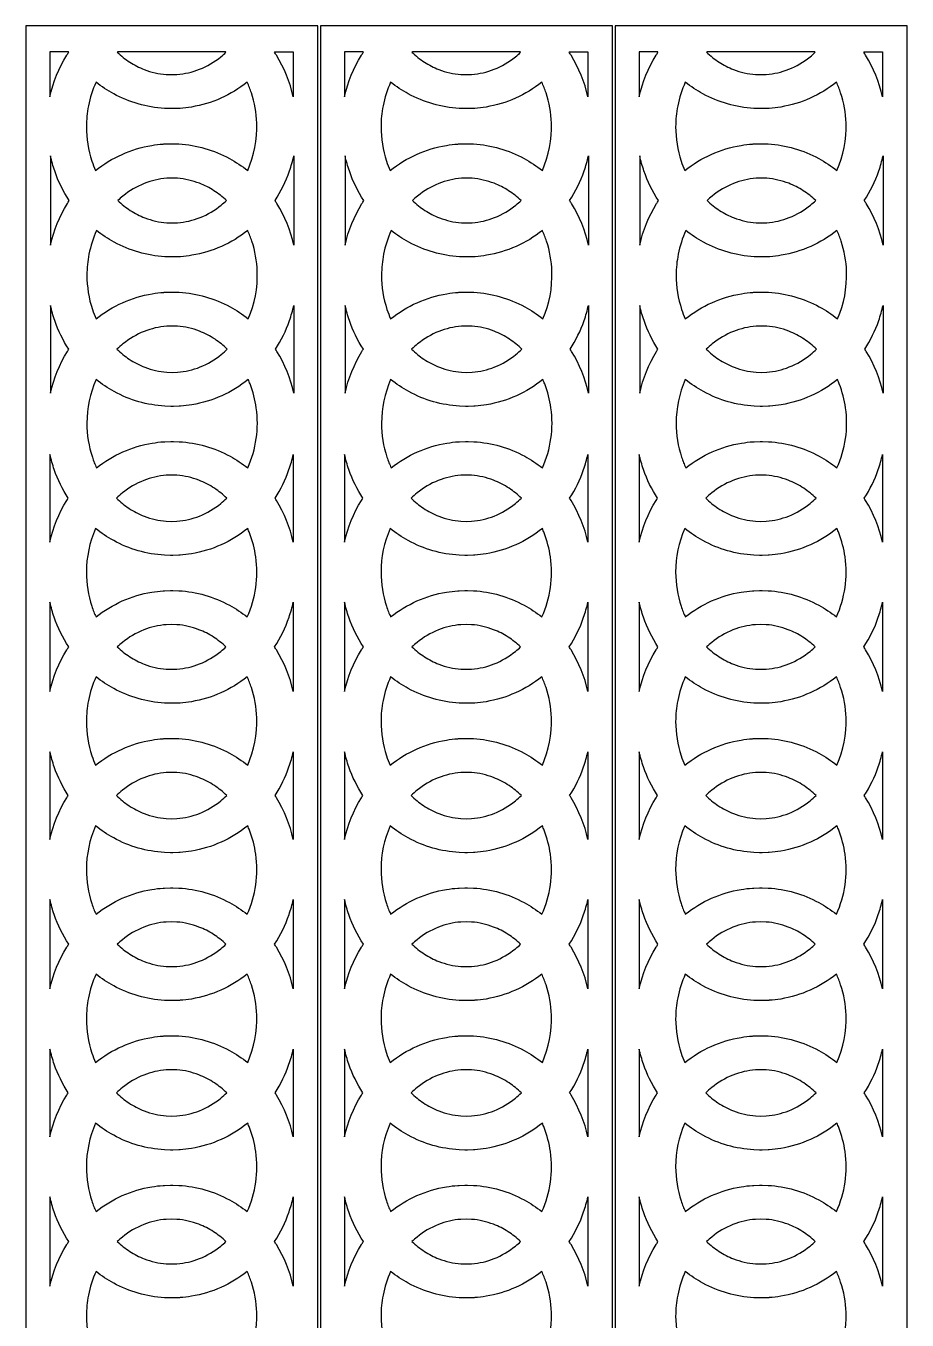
# Model space of a CAD drawing. Header units: millimetres. Extents: x -55 to 943, y -998 to 998.
# Drawn here: x 611 to 943, y 510.5 to 998 of the extents above; entities that cross this region are included whole.
import ezdxf

# ---------------------------------------------------------------- set-up
doc = ezdxf.new("R2010")
doc.units = ezdxf.units.MM
doc.layers.add('Default', color=70, linetype='Continuous')

msp = doc.modelspace()

# ---------------------------------------------------------------- linework, layer by layer
at = {"layer": 'Default'}
for points in [[(611, -998), (721, -998), (721, 998), (611, 998)], [(722, -998), (832, -998), (832, 998), (722, 998)], [(833, -998), (943, -998), (943, 998), (833, 998)]]:
    msp.add_lwpolyline(points, close=True, dxfattribs=at)
for points in [[(627.03, 988.24), (620.07, 988.24), (620.07, 971.27, -0.084392), (626.43, 986.96, -0.006852), (627.14, 988.07, -0.001047)], [(686.19, 988.24), (645.62, 988.24, 0.001879), (645.43, 988.07, 0.047178), (650.16, 984.35, 0.050474), (655.59, 981.58, 0.07513), (663.88, 979.7), (665.9, 979.63), (667.92, 979.7, 0.076136), (676.42, 981.66, 0.075458), (684.43, 986.37, 0.018833), (686.38, 988.07, 0.002011)], [(711.74, 988.24), (711.74, 971.27, 0.084392), (705.37, 986.96, 0.006852), (704.67, 988.07, 0.001047), (704.78, 988.24)], [(738.03, 988.24), (731.07, 988.24), (731.07, 971.27, -0.084392), (737.43, 986.96, -0.006852), (738.14, 988.07, -0.001047)], [(797.19, 988.24), (756.62, 988.24, 0.001879), (756.43, 988.07, 0.047178), (761.16, 984.35, 0.050474), (766.59, 981.58, 0.07513), (774.88, 979.7), (776.9, 979.63), (778.92, 979.7, 0.076136), (787.42, 981.66, 0.075458), (795.43, 986.37, 0.018833), (797.38, 988.07, 0.002011)], [(822.74, 988.24), (822.74, 971.27, 0.084392), (816.37, 986.96, 0.006852), (815.67, 988.07, 0.001047), (815.78, 988.24)], [(849.03, 988.24), (842.07, 988.24), (842.07, 971.27, -0.084392), (848.43, 986.96, -0.006852), (849.14, 988.07, -0.001047)], [(908.19, 988.24), (867.62, 988.24, 0.001879), (867.43, 988.07, 0.047178), (872.16, 984.35, 0.050474), (877.59, 981.58, 0.07513), (885.88, 979.7), (887.9, 979.63), (889.92, 979.7, 0.076136), (898.42, 981.66, 0.075458), (906.43, 986.37, 0.018833), (908.38, 988.07, 0.002011)], [(933.74, 988.24), (933.74, 971.27, 0.084392), (927.37, 986.96, 0.006852), (926.67, 988.07, 0.001047), (926.78, 988.24)], [(633.8, 959.92, 0.079612), (635.85, 947.08, 0.025236), (637.24, 943.49, -0.128975), (658.43, 952.99, -0.023724), (662.73, 953.5, -0.008807), (663.2, 953.52), (665.43, 953.6, -0.017464), (666.37, 953.6), (668.61, 953.52, -0.11051), (687.72, 948.04, -0.045302), (694.57, 943.49, 0.112754), (697.98, 961.38, 0.070896), (695.96, 972.78, 0.028206), (694.38, 976.79, -0.127606), (673.37, 967.44, -0.023724), (669.08, 966.93, -0.008807), (668.61, 966.91), (666.37, 966.83, -0.017464), (665.43, 966.83), (663.2, 966.91, -0.11051), (644.08, 972.39, -0.043797), (637.43, 976.79, 0.05779), (634.57, 967.91, 0.047676)], [(744.8, 959.92, 0.079612), (746.85, 947.08, 0.025236), (748.24, 943.49, -0.128975), (769.43, 952.99, -0.023724), (773.73, 953.5, -0.008807), (774.2, 953.52), (776.43, 953.6, -0.017464), (777.37, 953.6), (779.61, 953.52, -0.11051), (798.72, 948.04, -0.045302), (805.57, 943.49, 0.112754), (808.98, 961.38, 0.070896), (806.96, 972.78, 0.028206), (805.38, 976.79, -0.127606), (784.37, 967.44, -0.023724), (780.08, 966.93, -0.008807), (779.61, 966.91), (777.37, 966.83, -0.017464), (776.43, 966.83), (774.2, 966.91, -0.11051), (755.08, 972.39, -0.043797), (748.43, 976.79, 0.05779), (745.57, 967.91, 0.047676)], [(855.8, 959.92, 0.079612), (857.85, 947.08, 0.025236), (859.24, 943.49, -0.128975), (880.43, 952.99, -0.023724), (884.73, 953.5, -0.008807), (885.2, 953.52), (887.43, 953.6, -0.017464), (888.37, 953.6), (890.61, 953.52, -0.11051), (909.72, 948.04, -0.045302), (916.57, 943.49, 0.112754), (919.98, 961.38, 0.070896), (917.96, 972.78, 0.028206), (916.38, 976.79, -0.127606), (895.37, 967.44, -0.023724), (891.08, 966.93, -0.008807), (890.61, 966.91), (888.37, 966.83, -0.017464), (887.43, 966.83), (885.2, 966.91, -0.11051), (866.08, 972.39, -0.043797), (859.43, 976.79, 0.05779), (856.57, 967.91, 0.047676)], [(627.33, 932.21, -0.062037), (621.86, 943.36, -0.027789), (620.26, 949.01), (620.26, 915.41, -0.084392), (626.63, 931.1, -0.006852)], [(704.86, 932.21, 0.062037), (710.33, 943.36, 0.027789), (711.93, 949.01), (711.93, 915.41, 0.084392), (705.57, 931.1, 0.006852)], [(738.33, 932.21, -0.062037), (732.86, 943.36, -0.027789), (731.26, 949.01), (731.26, 915.41, -0.084392), (737.63, 931.1, -0.006852)], [(815.86, 932.21, 0.062037), (821.33, 943.36, 0.027789), (822.93, 949.01), (822.93, 915.41, 0.084392), (816.57, 931.1, 0.006852)], [(849.33, 932.21, -0.062037), (843.86, 943.36, -0.027789), (842.26, 949.01), (842.26, 915.41, -0.084392), (848.63, 931.1, -0.006852)], [(926.86, 932.21, 0.062037), (932.33, 943.36, 0.027789), (933.93, 949.01), (933.93, 915.41, 0.084392), (927.57, 931.1, 0.006852)], [(684.62, 930.51, 0.018833), (686.57, 932.21, 0.047178), (681.84, 935.92, 0.050474), (676.41, 938.7, 0.07513), (668.12, 940.58), (666.1, 940.65), (664.08, 940.58, 0.076136), (655.58, 938.62, 0.075458), (647.57, 933.91, 0.018833), (645.62, 932.21, 0.047178), (650.35, 928.49, 0.050474), (655.78, 925.72, 0.07513), (664.08, 923.84), (666.1, 923.77), (668.12, 923.84, 0.076136), (676.61, 925.8, 0.075458)], [(795.62, 930.51, 0.018833), (797.57, 932.21, 0.047178), (792.84, 935.92, 0.050474), (787.41, 938.7, 0.07513), (779.12, 940.58), (777.1, 940.65), (775.08, 940.58, 0.076136), (766.58, 938.62, 0.075458), (758.57, 933.91, 0.018833), (756.62, 932.21, 0.047178), (761.35, 928.49, 0.050474), (766.78, 925.72, 0.07513), (775.08, 923.84), (777.1, 923.77), (779.12, 923.84, 0.076136), (787.61, 925.8, 0.075458)], [(906.62, 930.51, 0.018833), (908.57, 932.21, 0.047178), (903.84, 935.92, 0.050474), (898.41, 938.7, 0.07513), (890.12, 940.58), (888.1, 940.65), (886.08, 940.58, 0.076136), (877.58, 938.62, 0.075458), (869.57, 933.91, 0.018833), (867.62, 932.21, 0.047178), (872.35, 928.49, 0.050474), (877.78, 925.72, 0.07513), (886.08, 923.84), (888.1, 923.77), (890.12, 923.84, 0.076136), (898.61, 925.8, 0.075458)], [(633.99, 904.06, 0.079612), (636.04, 891.22, 0.025236), (637.43, 887.63, -0.128975), (658.63, 897.13, -0.023724), (662.92, 897.64, -0.008807), (663.39, 897.66), (665.63, 897.74, -0.017464), (666.57, 897.74), (668.8, 897.66, -0.11051), (687.92, 892.18, -0.045302), (694.76, 887.63, 0.112754), (698.18, 905.52, 0.070896), (696.15, 916.92, 0.028206), (694.57, 920.93, -0.127606), (673.57, 911.58, -0.023724), (669.27, 911.07, -0.008807), (668.8, 911.05), (666.57, 910.97, -0.017464), (665.63, 910.97), (663.39, 911.05, -0.11051), (644.28, 916.53, -0.043797), (637.62, 920.93, 0.05779), (634.77, 912.05, 0.047676)], [(744.99, 904.06, 0.079612), (747.04, 891.22, 0.025236), (748.43, 887.63, -0.128975), (769.63, 897.13, -0.023724), (773.92, 897.64, -0.008807), (774.39, 897.66), (776.63, 897.74, -0.017464), (777.57, 897.74), (779.8, 897.66, -0.11051), (798.92, 892.18, -0.045302), (805.76, 887.63, 0.112754), (809.18, 905.52, 0.070896), (807.15, 916.92, 0.028206), (805.57, 920.93, -0.127606), (784.57, 911.58, -0.023724), (780.27, 911.07, -0.008807), (779.8, 911.05), (777.57, 910.97, -0.017464), (776.63, 910.97), (774.39, 911.05, -0.11051), (755.28, 916.53, -0.043797), (748.62, 920.93, 0.05779), (745.77, 912.05, 0.047676)], [(855.99, 904.06, 0.079612), (858.04, 891.22, 0.025236), (859.43, 887.63, -0.128975), (880.63, 897.13, -0.023724), (884.92, 897.64, -0.008807), (885.39, 897.66), (887.63, 897.74, -0.017464), (888.57, 897.74), (890.8, 897.66, -0.11051), (909.92, 892.18, -0.045302), (916.76, 887.63, 0.112754), (920.18, 905.52, 0.070896), (918.15, 916.92, 0.028206), (916.57, 920.93, -0.127606), (895.57, 911.58, -0.023724), (891.27, 911.07, -0.008807), (890.8, 911.05), (888.57, 910.97, -0.017464), (887.63, 910.97), (885.39, 911.05, -0.11051), (866.28, 916.53, -0.043797), (859.62, 920.93, 0.05779), (856.77, 912.05, 0.047676)], [(627.14, 876.21, -0.059874), (621.88, 887, -0.028181), (620.26, 892.72), (620.26, 859.71, -0.084306), (626.62, 875.38, -0.00514)], [(705.05, 876.21, 0.059874), (710.31, 887, 0.028181), (711.93, 892.72), (711.93, 859.71, 0.084306), (705.57, 875.38, 0.00514)], [(738.14, 876.21, -0.059874), (732.88, 887, -0.028181), (731.26, 892.72), (731.26, 859.71, -0.084306), (737.62, 875.38, -0.00514)], [(816.05, 876.21, 0.059874), (821.31, 887, 0.028181), (822.93, 892.72), (822.93, 859.71, 0.084306), (816.57, 875.38, 0.00514)], [(849.14, 876.21, -0.059874), (843.88, 887, -0.028181), (842.26, 892.72), (842.26, 859.71, -0.084306), (848.62, 875.38, -0.00514)], [(927.05, 876.21, 0.059874), (932.31, 887, 0.028181), (933.93, 892.72), (933.93, 859.71, 0.084306), (927.57, 875.38, 0.00514)], [(684.62, 874.22, 0.021942), (686.87, 876.21, 0.046204), (682.25, 879.96, 0.05459), (676.39, 883.01, 0.074917), (668.12, 884.87), (666.1, 884.94), (664.08, 884.87, 0.076189), (655.57, 882.91, 0.075402), (647.57, 878.21, 0.021942), (645.32, 876.21, 0.046204), (649.95, 872.47, 0.05459), (655.81, 869.42, 0.074917), (664.08, 867.56), (666.1, 867.48), (668.12, 867.56, 0.076189), (676.62, 869.52, 0.075402)], [(795.62, 874.22, 0.021942), (797.87, 876.21, 0.046204), (793.25, 879.96, 0.05459), (787.39, 883.01, 0.074917), (779.12, 884.87), (777.1, 884.94), (775.08, 884.87, 0.076189), (766.57, 882.91, 0.075402), (758.57, 878.21, 0.021942), (756.32, 876.21, 0.046204), (760.95, 872.47, 0.05459), (766.81, 869.42, 0.074917), (775.08, 867.56), (777.1, 867.48), (779.12, 867.56, 0.076189), (787.62, 869.52, 0.075402)], [(906.62, 874.22, 0.021942), (908.87, 876.21, 0.046204), (904.25, 879.96, 0.05459), (898.39, 883.01, 0.074917), (890.12, 884.87), (888.1, 884.94), (886.08, 884.87, 0.076189), (877.57, 882.91, 0.075402), (869.57, 878.21, 0.021942), (867.32, 876.21, 0.046204), (871.95, 872.47, 0.05459), (877.81, 869.42, 0.074917), (886.08, 867.56), (888.1, 867.48), (890.12, 867.56, 0.076189), (898.62, 869.52, 0.075402)], [(633.99, 848.36, 0.079683), (636.04, 835.51, 0.028206), (637.62, 831.5, -0.127608), (658.63, 840.85, -0.023722), (662.92, 841.36, -0.008807), (663.39, 841.38), (665.63, 841.46, -0.017464), (666.57, 841.46), (668.8, 841.38, -0.11051), (687.92, 835.9, -0.043797), (694.57, 831.5, 0.142127), (697.81, 854.12, 0.058815), (695.45, 863.16, 0.011589), (694.76, 864.8, -0.128976), (673.57, 855.3, -0.023722), (669.27, 854.79, -0.008807), (668.8, 854.76), (666.57, 854.69, -0.017464), (665.63, 854.69), (663.39, 854.76, -0.11051), (644.28, 860.25, -0.045302), (637.43, 864.8, 0.10459), (633.99, 848.37, 0.000069)], [(744.99, 848.36, 0.079683), (747.04, 835.51, 0.028206), (748.62, 831.5, -0.127608), (769.63, 840.85, -0.023722), (773.92, 841.36, -0.008807), (774.39, 841.38), (776.63, 841.46, -0.017464), (777.57, 841.46), (779.8, 841.38, -0.11051), (798.92, 835.9, -0.043797), (805.57, 831.5, 0.142127), (808.81, 854.12, 0.058815), (806.45, 863.16, 0.011589), (805.76, 864.8, -0.128976), (784.57, 855.3, -0.023722), (780.27, 854.79, -0.008807), (779.8, 854.76), (777.57, 854.69, -0.017464), (776.63, 854.69), (774.39, 854.76, -0.11051), (755.28, 860.25, -0.045302), (748.43, 864.8, 0.10459), (744.99, 848.37, 0.000069)], [(855.99, 848.36, 0.079683), (858.04, 835.51, 0.028206), (859.62, 831.5, -0.127608), (880.63, 840.85, -0.023722), (884.92, 841.36, -0.008807), (885.39, 841.38), (887.63, 841.46, -0.017464), (888.57, 841.46), (890.8, 841.38, -0.11051), (909.92, 835.9, -0.043797), (916.57, 831.5, 0.142127), (919.81, 854.12, 0.058815), (917.45, 863.16, 0.011589), (916.76, 864.8, -0.128976), (895.57, 855.3, -0.023722), (891.27, 854.79, -0.008807), (890.8, 854.76), (888.57, 854.69, -0.017464), (887.63, 854.69), (885.39, 854.76, -0.11051), (866.28, 860.25, -0.045302), (859.43, 864.8, 0.10459), (855.99, 848.37, 0.000069)], [(626.95, 820.08, -0.059874), (621.69, 830.87, -0.028181), (620.07, 836.59), (620.07, 803.58, -0.084306), (626.43, 819.25, -0.00514)], [(704.86, 820.08, 0.059874), (710.12, 830.87, 0.028181), (711.74, 836.59), (711.74, 803.58, 0.084306), (705.38, 819.25, 0.00514)], [(737.95, 820.08, -0.059874), (732.69, 830.87, -0.028181), (731.07, 836.59), (731.07, 803.58, -0.084306), (737.43, 819.25, -0.00514)], [(815.86, 820.08, 0.059874), (821.12, 830.87, 0.028181), (822.74, 836.59), (822.74, 803.58, 0.084306), (816.38, 819.25, 0.00514)], [(848.95, 820.08, -0.059874), (843.69, 830.87, -0.028181), (842.07, 836.59), (842.07, 803.58, -0.084306), (848.43, 819.25, -0.00514)], [(926.86, 820.08, 0.059874), (932.12, 830.87, 0.028181), (933.74, 836.59), (933.74, 803.58, 0.084306), (927.38, 819.25, 0.00514)], [(684.43, 818.09, 0.021942), (686.68, 820.08, 0.046204), (682.05, 823.83, 0.05459), (676.19, 826.88, 0.074917), (667.92, 828.74), (665.9, 828.81), (663.88, 828.74, 0.076189), (655.38, 826.78, 0.075402), (647.38, 822.08, 0.021942), (645.13, 820.08, 0.046204), (649.75, 816.34, 0.05459), (655.61, 813.29, 0.074917), (663.88, 811.42), (665.9, 811.35), (667.92, 811.42, 0.076189), (676.43, 813.39, 0.075402)], [(795.43, 818.09, 0.021942), (797.68, 820.08, 0.046204), (793.05, 823.83, 0.05459), (787.19, 826.88, 0.074917), (778.92, 828.74), (776.9, 828.81), (774.88, 828.74, 0.076189), (766.38, 826.78, 0.075402), (758.38, 822.08, 0.021942), (756.13, 820.08, 0.046204), (760.75, 816.34, 0.05459), (766.61, 813.29, 0.074917), (774.88, 811.42), (776.9, 811.35), (778.92, 811.42, 0.076189), (787.43, 813.39, 0.075402)], [(906.43, 818.09, 0.021942), (908.68, 820.08, 0.046204), (904.05, 823.83, 0.05459), (898.19, 826.88, 0.074917), (889.92, 828.74), (887.9, 828.81), (885.88, 828.74, 0.076189), (877.38, 826.78, 0.075402), (869.38, 822.08, 0.021942), (867.13, 820.08, 0.046204), (871.75, 816.34, 0.05459), (877.61, 813.29, 0.074917), (885.88, 811.42), (887.9, 811.35), (889.92, 811.42, 0.076189), (898.43, 813.39, 0.075402)], [(633.8, 792.23, 0.079683), (635.85, 779.38, 0.028206), (637.43, 775.37, -0.127608), (658.43, 784.72, -0.023722), (662.73, 785.22, -0.008807), (663.2, 785.25), (665.43, 785.33, -0.017464), (666.37, 785.33), (668.61, 785.25, -0.11051), (687.72, 779.77, -0.043797), (694.38, 775.37, 0.142127), (697.61, 797.98, 0.058815), (695.26, 807.03, 0.011589), (694.57, 808.67, -0.128976), (673.37, 799.17, -0.023722), (669.08, 798.66, -0.008807), (668.61, 798.63), (666.37, 798.56, -0.017464), (665.43, 798.56), (663.2, 798.63, -0.11051), (644.08, 804.12, -0.045302), (637.24, 808.67, 0.10459), (633.8, 792.24, 0.000069)], [(744.8, 792.23, 0.079683), (746.85, 779.38, 0.028206), (748.43, 775.37, -0.127608), (769.43, 784.72, -0.023722), (773.73, 785.22, -0.008807), (774.2, 785.25), (776.43, 785.33, -0.017464), (777.37, 785.33), (779.61, 785.25, -0.11051), (798.72, 779.77, -0.043797), (805.38, 775.37, 0.142127), (808.61, 797.98, 0.058815), (806.26, 807.03, 0.011589), (805.57, 808.67, -0.128976), (784.37, 799.17, -0.023722), (780.08, 798.66, -0.008807), (779.61, 798.63), (777.37, 798.56, -0.017464), (776.43, 798.56), (774.2, 798.63, -0.11051), (755.08, 804.12, -0.045302), (748.24, 808.67, 0.10459), (744.8, 792.24, 0.000069)], [(855.8, 792.23, 0.079683), (857.85, 779.38, 0.028206), (859.43, 775.37, -0.127608), (880.43, 784.72, -0.023722), (884.73, 785.22, -0.008807), (885.2, 785.25), (887.43, 785.33, -0.017464), (888.37, 785.33), (890.61, 785.25, -0.11051), (909.72, 779.77, -0.043797), (916.38, 775.37, 0.142127), (919.61, 797.98, 0.058815), (917.26, 807.03, 0.011589), (916.57, 808.67, -0.128976), (895.37, 799.17, -0.023722), (891.08, 798.66, -0.008807), (890.61, 798.63), (888.37, 798.56, -0.017464), (887.43, 798.56), (885.2, 798.63, -0.11051), (866.08, 804.12, -0.045302), (859.24, 808.67, 0.10459), (855.8, 792.24, 0.000069)], [(627.14, 764.09, -0.062037), (621.67, 775.24, -0.027789), (620.07, 780.89), (620.07, 747.29, -0.084392), (626.43, 762.98, -0.006852)], [(704.67, 764.09, 0.062037), (710.14, 775.24, 0.027789), (711.74, 780.89), (711.74, 747.29, 0.084392), (705.37, 762.98, 0.006852)], [(738.14, 764.09, -0.062037), (732.67, 775.24, -0.027789), (731.07, 780.89), (731.07, 747.29, -0.084392), (737.43, 762.98, -0.006852)], [(815.67, 764.09, 0.062037), (821.14, 775.24, 0.027789), (822.74, 780.89), (822.74, 747.29, 0.084392), (816.37, 762.98, 0.006852)], [(849.14, 764.09, -0.062037), (843.67, 775.24, -0.027789), (842.07, 780.89), (842.07, 747.29, -0.084392), (848.43, 762.98, -0.006852)], [(926.67, 764.09, 0.062037), (932.14, 775.24, 0.027789), (933.74, 780.89), (933.74, 747.29, 0.084392), (927.37, 762.98, 0.006852)], [(647.38, 765.79, 0.018833), (645.43, 764.09, 0.047178), (650.16, 760.38, 0.050474), (655.59, 757.6, 0.07513), (663.88, 755.72), (665.9, 755.65), (667.92, 755.72, 0.076136), (676.42, 757.68, 0.075458), (684.43, 762.39, 0.018833), (686.38, 764.09, 0.047178), (681.65, 767.81, 0.050474), (676.22, 770.58, 0.07513), (667.92, 772.46), (665.9, 772.53), (663.88, 772.46, 0.076136), (655.39, 770.5, 0.075458)], [(758.38, 765.79, 0.018833), (756.43, 764.09, 0.047178), (761.16, 760.38, 0.050474), (766.59, 757.6, 0.07513), (774.88, 755.72), (776.9, 755.65), (778.92, 755.72, 0.076136), (787.42, 757.68, 0.075458), (795.43, 762.39, 0.018833), (797.38, 764.09, 0.047178), (792.65, 767.81, 0.050474), (787.22, 770.58, 0.07513), (778.92, 772.46), (776.9, 772.53), (774.88, 772.46, 0.076136), (766.39, 770.5, 0.075458)], [(869.38, 765.79, 0.018833), (867.43, 764.09, 0.047178), (872.16, 760.38, 0.050474), (877.59, 757.6, 0.07513), (885.88, 755.72), (887.9, 755.65), (889.92, 755.72, 0.076136), (898.42, 757.68, 0.075458), (906.43, 762.39, 0.018833), (908.38, 764.09, 0.047178), (903.65, 767.81, 0.050474), (898.22, 770.58, 0.07513), (889.92, 772.46), (887.9, 772.53), (885.88, 772.46, 0.076136), (877.39, 770.5, 0.075458)], [(633.8, 735.94, 0.079612), (635.85, 723.1, 0.025236), (637.24, 719.51, -0.128975), (658.43, 729.01, -0.023724), (662.73, 729.52, -0.008807), (663.2, 729.55), (665.43, 729.62, -0.017464), (666.37, 729.62), (668.61, 729.55, -0.11051), (687.72, 724.06, -0.045302), (694.57, 719.51, 0.112754), (697.98, 737.4, 0.070896), (695.96, 748.8, 0.028206), (694.38, 752.81, -0.127606), (673.37, 743.46, -0.023724), (669.08, 742.96, -0.008807), (668.61, 742.93), (666.37, 742.85, -0.017464), (665.43, 742.85), (663.2, 742.93, -0.11051), (644.08, 748.41, -0.043797), (637.43, 752.81, 0.05779), (634.57, 743.93, 0.047676)], [(744.8, 735.94, 0.079612), (746.85, 723.1, 0.025236), (748.24, 719.51, -0.128975), (769.43, 729.01, -0.023724), (773.73, 729.52, -0.008807), (774.2, 729.55), (776.43, 729.62, -0.017464), (777.37, 729.62), (779.61, 729.55, -0.11051), (798.72, 724.06, -0.045302), (805.57, 719.51, 0.112754), (808.98, 737.4, 0.070896), (806.96, 748.8, 0.028206), (805.38, 752.81, -0.127606), (784.37, 743.46, -0.023724), (780.08, 742.96, -0.008807), (779.61, 742.93), (777.37, 742.85, -0.017464), (776.43, 742.85), (774.2, 742.93, -0.11051), (755.08, 748.41, -0.043797), (748.43, 752.81, 0.05779), (745.57, 743.93, 0.047676)], [(855.8, 735.94, 0.079612), (857.85, 723.1, 0.025236), (859.24, 719.51, -0.128975), (880.43, 729.01, -0.023724), (884.73, 729.52, -0.008807), (885.2, 729.55), (887.43, 729.62, -0.017464), (888.37, 729.62), (890.61, 729.55, -0.11051), (909.72, 724.06, -0.045302), (916.57, 719.51, 0.112754), (919.98, 737.4, 0.070896), (917.96, 748.8, 0.028206), (916.38, 752.81, -0.127606), (895.37, 743.46, -0.023724), (891.08, 742.96, -0.008807), (890.61, 742.93), (888.37, 742.85, -0.017464), (887.43, 742.85), (885.2, 742.93, -0.11051), (866.08, 748.41, -0.043797), (859.43, 752.81, 0.05779), (856.57, 743.93, 0.047676)], [(626.95, 708.1, -0.059874), (621.69, 718.88, -0.028181), (620.07, 724.6), (620.07, 691.59, -0.084306), (626.43, 707.27, -0.00514)], [(704.86, 708.1, 0.059874), (710.12, 718.88, 0.028181), (711.74, 724.6), (711.74, 691.59, 0.084306), (705.38, 707.27, 0.00514)], [(737.95, 708.1, -0.059874), (732.69, 718.88, -0.028181), (731.07, 724.6), (731.07, 691.59, -0.084306), (737.43, 707.27, -0.00514)], [(815.86, 708.1, 0.059874), (821.12, 718.88, 0.028181), (822.74, 724.6), (822.74, 691.59, 0.084306), (816.38, 707.27, 0.00514)], [(848.95, 708.1, -0.059874), (843.69, 718.88, -0.028181), (842.07, 724.6), (842.07, 691.59, -0.084306), (848.43, 707.27, -0.00514)], [(926.86, 708.1, 0.059874), (932.12, 718.88, 0.028181), (933.74, 724.6), (933.74, 691.59, 0.084306), (927.38, 707.27, 0.00514)], [(684.43, 706.1, 0.021942), (686.68, 708.1, 0.046204), (682.05, 711.84, 0.05459), (676.19, 714.89, 0.074917), (667.92, 716.76), (665.9, 716.83), (663.88, 716.76, 0.076189), (655.38, 714.79, 0.075402), (647.38, 710.09, 0.021942), (645.13, 708.1, 0.046204), (649.75, 704.35, 0.05459), (655.61, 701.3, 0.074917), (663.88, 699.44), (665.9, 699.37), (667.92, 699.44, 0.076189), (676.43, 701.4, 0.075402)], [(795.43, 706.1, 0.021942), (797.68, 708.1, 0.046204), (793.05, 711.84, 0.05459), (787.19, 714.89, 0.074917), (778.92, 716.76), (776.9, 716.83), (774.88, 716.76, 0.076189), (766.38, 714.79, 0.075402), (758.38, 710.09, 0.021942), (756.13, 708.1, 0.046204), (760.75, 704.35, 0.05459), (766.61, 701.3, 0.074917), (774.88, 699.44), (776.9, 699.37), (778.92, 699.44, 0.076189), (787.43, 701.4, 0.075402)], [(906.43, 706.1, 0.021942), (908.68, 708.1, 0.046204), (904.05, 711.84, 0.05459), (898.19, 714.89, 0.074917), (889.92, 716.76), (887.9, 716.83), (885.88, 716.76, 0.076189), (877.38, 714.79, 0.075402), (869.38, 710.09, 0.021942), (867.13, 708.1, 0.046204), (871.75, 704.35, 0.05459), (877.61, 701.3, 0.074917), (885.88, 699.44), (887.9, 699.37), (889.92, 699.44, 0.076189), (898.43, 701.4, 0.075402)], [(633.8, 680.24, 0.079683), (635.85, 667.39, 0.028206), (637.43, 663.38, -0.127608), (658.43, 672.73, -0.023722), (662.73, 673.24, -0.008807), (663.2, 673.26), (665.43, 673.34, -0.017464), (666.37, 673.34), (668.61, 673.26, -0.11051), (687.72, 667.78, -0.043797), (694.38, 663.38, 0.142127), (697.61, 686, 0.058815), (695.26, 695.04, 0.011589), (694.57, 696.68, -0.128976), (673.37, 687.18, -0.023722), (669.08, 686.67, -0.008807), (668.61, 686.65), (666.37, 686.57, -0.017464), (665.43, 686.57), (663.2, 686.65, -0.11051), (644.08, 692.13, -0.045302), (637.24, 696.68, 0.10459), (633.8, 680.25, 0.000069)], [(744.8, 680.24, 0.079683), (746.85, 667.39, 0.028206), (748.43, 663.38, -0.127608), (769.43, 672.73, -0.023722), (773.73, 673.24, -0.008807), (774.2, 673.26), (776.43, 673.34, -0.017464), (777.37, 673.34), (779.61, 673.26, -0.11051), (798.72, 667.78, -0.043797), (805.38, 663.38, 0.142127), (808.61, 686, 0.058815), (806.26, 695.04, 0.011589), (805.57, 696.68, -0.128976), (784.37, 687.18, -0.023722), (780.08, 686.67, -0.008807), (779.61, 686.65), (777.37, 686.57, -0.017464), (776.43, 686.57), (774.2, 686.65, -0.11051), (755.08, 692.13, -0.045302), (748.24, 696.68, 0.10459), (744.8, 680.25, 0.000069)], [(855.8, 680.24, 0.079683), (857.85, 667.39, 0.028206), (859.43, 663.38, -0.127608), (880.43, 672.73, -0.023722), (884.73, 673.24, -0.008807), (885.2, 673.26), (887.43, 673.34, -0.017464), (888.37, 673.34), (890.61, 673.26, -0.11051), (909.72, 667.78, -0.043797), (916.38, 663.38, 0.142127), (919.61, 686, 0.058815), (917.26, 695.04, 0.011589), (916.57, 696.68, -0.128976), (895.37, 687.18, -0.023722), (891.08, 686.67, -0.008807), (890.61, 686.65), (888.37, 686.57, -0.017464), (887.43, 686.57), (885.2, 686.65, -0.11051), (866.08, 692.13, -0.045302), (859.24, 696.68, 0.10459), (855.8, 680.25, 0.000069)], [(627.14, 652.1, -0.062037), (621.67, 663.25, -0.027789), (620.07, 668.9), (620.07, 635.3, -0.084392), (626.43, 650.99, -0.006852)], [(704.67, 652.1, 0.062037), (710.14, 663.25, 0.027789), (711.74, 668.9), (711.74, 635.3, 0.084392), (705.37, 650.99, 0.006852)], [(738.14, 652.1, -0.062037), (732.67, 663.25, -0.027789), (731.07, 668.9), (731.07, 635.3, -0.084392), (737.43, 650.99, -0.006852)], [(815.67, 652.1, 0.062037), (821.14, 663.25, 0.027789), (822.74, 668.9), (822.74, 635.3, 0.084392), (816.37, 650.99, 0.006852)], [(849.14, 652.1, -0.062037), (843.67, 663.25, -0.027789), (842.07, 668.9), (842.07, 635.3, -0.084392), (848.43, 650.99, -0.006852)], [(926.67, 652.1, 0.062037), (932.14, 663.25, 0.027789), (933.74, 668.9), (933.74, 635.3, 0.084392), (927.37, 650.99, 0.006852)], [(684.43, 650.4, 0.018833), (686.38, 652.1, 0.047178), (681.65, 655.82, 0.050474), (676.22, 658.59, 0.07513), (667.92, 660.47), (665.9, 660.54), (663.88, 660.47, 0.076136), (655.39, 658.51, 0.075458), (647.38, 653.8, 0.018833), (645.43, 652.1, 0.047178), (650.16, 648.39, 0.050474), (655.59, 645.61, 0.07513), (663.88, 643.73), (665.9, 643.66), (667.92, 643.73, 0.076136), (676.42, 645.69, 0.075458)], [(795.43, 650.4, 0.018833), (797.38, 652.1, 0.047178), (792.65, 655.82, 0.050474), (787.22, 658.59, 0.07513), (778.92, 660.47), (776.9, 660.54), (774.88, 660.47, 0.076136), (766.39, 658.51, 0.075458), (758.38, 653.8, 0.018833), (756.43, 652.1, 0.047178), (761.16, 648.39, 0.050474), (766.59, 645.61, 0.07513), (774.88, 643.73), (776.9, 643.66), (778.92, 643.73, 0.076136), (787.42, 645.69, 0.075458)], [(906.43, 650.4, 0.018833), (908.38, 652.1, 0.047178), (903.65, 655.82, 0.050474), (898.22, 658.59, 0.07513), (889.92, 660.47), (887.9, 660.54), (885.88, 660.47, 0.076136), (877.39, 658.51, 0.075458), (869.38, 653.8, 0.018833), (867.43, 652.1, 0.047178), (872.16, 648.39, 0.050474), (877.59, 645.61, 0.07513), (885.88, 643.73), (887.9, 643.66), (889.92, 643.73, 0.076136), (898.42, 645.69, 0.075458)], [(633.8, 623.95, 0.079612), (635.85, 611.11, 0.025236), (637.24, 607.52, -0.128975), (658.43, 617.02, -0.023724), (662.73, 617.53, -0.008807), (663.2, 617.56), (665.43, 617.63, -0.017464), (666.37, 617.63), (668.61, 617.56, -0.11051), (687.72, 612.07, -0.045302), (694.57, 607.52, 0.112754), (697.98, 625.41, 0.070896), (695.96, 636.81, 0.028206), (694.38, 640.83, -0.127606), (673.37, 631.47, -0.023724), (669.08, 630.97, -0.008807), (668.61, 630.94), (666.37, 630.86, -0.017464), (665.43, 630.86), (663.2, 630.94, -0.11051), (644.08, 636.42, -0.043797), (637.43, 640.83, 0.05779), (634.57, 631.94, 0.047676)], [(744.8, 623.95, 0.079612), (746.85, 611.11, 0.025236), (748.24, 607.52, -0.128975), (769.43, 617.02, -0.023724), (773.73, 617.53, -0.008807), (774.2, 617.56), (776.43, 617.63, -0.017464), (777.37, 617.63), (779.61, 617.56, -0.11051), (798.72, 612.07, -0.045302), (805.57, 607.52, 0.112754), (808.98, 625.41, 0.070896), (806.96, 636.81, 0.028206), (805.38, 640.83, -0.127606), (784.37, 631.47, -0.023724), (780.08, 630.97, -0.008807), (779.61, 630.94), (777.37, 630.86, -0.017464), (776.43, 630.86), (774.2, 630.94, -0.11051), (755.08, 636.42, -0.043797), (748.43, 640.83, 0.05779), (745.57, 631.94, 0.047676)], [(855.8, 623.95, 0.079612), (857.85, 611.11, 0.025236), (859.24, 607.52, -0.128975), (880.43, 617.02, -0.023724), (884.73, 617.53, -0.008807), (885.2, 617.56), (887.43, 617.63, -0.017464), (888.37, 617.63), (890.61, 617.56, -0.11051), (909.72, 612.07, -0.045302), (916.57, 607.52, 0.112754), (919.98, 625.41, 0.070896), (917.96, 636.81, 0.028206), (916.38, 640.83, -0.127606), (895.37, 631.47, -0.023724), (891.08, 630.97, -0.008807), (890.61, 630.94), (888.37, 630.86, -0.017464), (887.43, 630.86), (885.2, 630.94, -0.11051), (866.08, 636.42, -0.043797), (859.43, 640.83, 0.05779), (856.57, 631.94, 0.047676)], [(626.95, 596.11, -0.059874), (621.69, 606.89, -0.028181), (620.07, 612.61), (620.07, 579.6, -0.084306), (626.43, 595.28, -0.00514)], [(704.86, 596.11, 0.059874), (710.12, 606.89, 0.028181), (711.74, 612.61), (711.74, 579.6, 0.084306), (705.38, 595.28, 0.00514)], [(737.95, 596.11, -0.059874), (732.69, 606.89, -0.028181), (731.07, 612.61), (731.07, 579.6, -0.084306), (737.43, 595.28, -0.00514)], [(815.86, 596.11, 0.059874), (821.12, 606.89, 0.028181), (822.74, 612.61), (822.74, 579.6, 0.084306), (816.38, 595.28, 0.00514)], [(848.95, 596.11, -0.059874), (843.69, 606.89, -0.028181), (842.07, 612.61), (842.07, 579.6, -0.084306), (848.43, 595.28, -0.00514)], [(926.86, 596.11, 0.059874), (932.12, 606.89, 0.028181), (933.74, 612.61), (933.74, 579.6, 0.084306), (927.38, 595.28, 0.00514)], [(684.43, 594.12, 0.021942), (686.68, 596.11, 0.046204), (682.05, 599.85, 0.05459), (676.19, 602.9, 0.074917), (667.92, 604.77), (665.9, 604.84), (663.88, 604.77, 0.076189), (655.38, 602.8, 0.075402), (647.38, 598.1, 0.021942), (645.13, 596.11, 0.046204), (649.75, 592.36, 0.05459), (655.61, 589.32, 0.074917), (663.88, 587.45), (665.9, 587.38), (667.92, 587.45, 0.076189), (676.43, 589.41, 0.075402)], [(795.43, 594.12, 0.021942), (797.68, 596.11, 0.046204), (793.05, 599.85, 0.05459), (787.19, 602.9, 0.074917), (778.92, 604.77), (776.9, 604.84), (774.88, 604.77, 0.076189), (766.38, 602.8, 0.075402), (758.38, 598.1, 0.021942), (756.13, 596.11, 0.046204), (760.75, 592.36, 0.05459), (766.61, 589.32, 0.074917), (774.88, 587.45), (776.9, 587.38), (778.92, 587.45, 0.076189), (787.43, 589.41, 0.075402)], [(906.43, 594.12, 0.021942), (908.68, 596.11, 0.046204), (904.05, 599.85, 0.05459), (898.19, 602.9, 0.074917), (889.92, 604.77), (887.9, 604.84), (885.88, 604.77, 0.076189), (877.38, 602.8, 0.075402), (869.38, 598.1, 0.021942), (867.13, 596.11, 0.046204), (871.75, 592.36, 0.05459), (877.61, 589.32, 0.074917), (885.88, 587.45), (887.9, 587.38), (889.92, 587.45, 0.076189), (898.43, 589.41, 0.075402)], [(633.8, 568.25, 0.079683), (635.85, 555.4, 0.028206), (637.43, 551.39, -0.127608), (658.43, 560.74, -0.023722), (662.73, 561.25, -0.008807), (663.2, 561.27), (665.43, 561.35, -0.017464), (666.37, 561.35), (668.61, 561.27, -0.11051), (687.72, 555.79, -0.043797), (694.38, 551.39, 0.142127), (697.61, 574.01, 0.058815), (695.26, 583.05, 0.011589), (694.57, 584.7, -0.128976), (673.37, 575.19, -0.023722), (669.08, 574.68, -0.008807), (668.61, 574.66), (666.37, 574.58, -0.017464), (665.43, 574.58), (663.2, 574.66, -0.11051), (644.08, 580.14, -0.045302), (637.24, 584.7, 0.10459), (633.8, 568.26, 0.000069)], [(744.8, 568.25, 0.079683), (746.85, 555.4, 0.028206), (748.43, 551.39, -0.127608), (769.43, 560.74, -0.023722), (773.73, 561.25, -0.008807), (774.2, 561.27), (776.43, 561.35, -0.017464), (777.37, 561.35), (779.61, 561.27, -0.11051), (798.72, 555.79, -0.043797), (805.38, 551.39, 0.142127), (808.61, 574.01, 0.058815), (806.26, 583.05, 0.011589), (805.57, 584.7, -0.128976), (784.37, 575.19, -0.023722), (780.08, 574.68, -0.008807), (779.61, 574.66), (777.37, 574.58, -0.017464), (776.43, 574.58), (774.2, 574.66, -0.11051), (755.08, 580.14, -0.045302), (748.24, 584.7, 0.10459), (744.8, 568.26, 0.000069)], [(855.8, 568.25, 0.079683), (857.85, 555.4, 0.028206), (859.43, 551.39, -0.127608), (880.43, 560.74, -0.023722), (884.73, 561.25, -0.008807), (885.2, 561.27), (887.43, 561.35, -0.017464), (888.37, 561.35), (890.61, 561.27, -0.11051), (909.72, 555.79, -0.043797), (916.38, 551.39, 0.142127), (919.61, 574.01, 0.058815), (917.26, 583.05, 0.011589), (916.57, 584.7, -0.128976), (895.37, 575.19, -0.023722), (891.08, 574.68, -0.008807), (890.61, 574.66), (888.37, 574.58, -0.017464), (887.43, 574.58), (885.2, 574.66, -0.11051), (866.08, 580.14, -0.045302), (859.24, 584.7, 0.10459), (855.8, 568.26, 0.000069)], [(627.14, 540.11, -0.062037), (621.67, 551.26, -0.027789), (620.07, 556.91), (620.07, 523.31, -0.084392), (626.43, 539, -0.006852)], [(704.67, 540.11, 0.062037), (710.14, 551.26, 0.027789), (711.74, 556.91), (711.74, 523.31, 0.084392), (705.37, 539, 0.006852)], [(738.14, 540.11, -0.062037), (732.67, 551.26, -0.027789), (731.07, 556.91), (731.07, 523.31, -0.084392), (737.43, 539, -0.006852)], [(815.67, 540.11, 0.062037), (821.14, 551.26, 0.027789), (822.74, 556.91), (822.74, 523.31, 0.084392), (816.37, 539, 0.006852)], [(849.14, 540.11, -0.062037), (843.67, 551.26, -0.027789), (842.07, 556.91), (842.07, 523.31, -0.084392), (848.43, 539, -0.006852)], [(926.67, 540.11, 0.062037), (932.14, 551.26, 0.027789), (933.74, 556.91), (933.74, 523.31, 0.084392), (927.37, 539, 0.006852)], [(684.43, 538.41, 0.018833), (686.38, 540.11, 0.047178), (681.65, 543.83, 0.050474), (676.22, 546.6, 0.07513), (667.92, 548.48), (665.9, 548.55), (663.88, 548.48, 0.076136), (655.39, 546.52, 0.075458), (647.38, 541.81, 0.018833), (645.43, 540.11, 0.047178), (650.16, 536.4, 0.050474), (655.59, 533.62, 0.07513), (663.88, 531.74), (665.9, 531.67), (667.92, 531.74, 0.076136), (676.42, 533.7, 0.075458)], [(795.43, 538.41, 0.018833), (797.38, 540.11, 0.047178), (792.65, 543.83, 0.050474), (787.22, 546.6, 0.07513), (778.92, 548.48), (776.9, 548.55), (774.88, 548.48, 0.076136), (766.39, 546.52, 0.075458), (758.38, 541.81, 0.018833), (756.43, 540.11, 0.047178), (761.16, 536.4, 0.050474), (766.59, 533.62, 0.07513), (774.88, 531.74), (776.9, 531.67), (778.92, 531.74, 0.076136), (787.42, 533.7, 0.075458)], [(906.43, 538.41, 0.018833), (908.38, 540.11, 0.047178), (903.65, 543.83, 0.050474), (898.22, 546.6, 0.07513), (889.92, 548.48), (887.9, 548.55), (885.88, 548.48, 0.076136), (877.39, 546.52, 0.075458), (869.38, 541.81, 0.018833), (867.43, 540.11, 0.047178), (872.16, 536.4, 0.050474), (877.59, 533.62, 0.07513), (885.88, 531.74), (887.9, 531.67), (889.92, 531.74, 0.076136), (898.42, 533.7, 0.075458)], [(633.8, 511.96, 0.079612), (635.85, 499.12, 0.025236), (637.24, 495.53, -0.128975), (658.43, 505.04, -0.023724), (662.73, 505.54, -0.008807), (663.2, 505.57), (665.43, 505.65, -0.017464), (666.37, 505.65), (668.61, 505.57, -0.11051), (687.72, 500.09, -0.045302), (694.57, 495.53, 0.112754), (697.98, 513.42, 0.070896), (695.96, 524.82, 0.028206), (694.38, 528.84, -0.127606), (673.37, 519.48, -0.023724), (669.08, 518.98, -0.008807), (668.61, 518.95), (666.37, 518.87, -0.017464), (665.43, 518.87), (663.2, 518.95, -0.11051), (644.08, 524.44, -0.043797), (637.43, 528.84, 0.05779), (634.57, 519.95, 0.047676)], [(744.8, 511.96, 0.079612), (746.85, 499.12, 0.025236), (748.24, 495.53, -0.128975), (769.43, 505.04, -0.023724), (773.73, 505.54, -0.008807), (774.2, 505.57), (776.43, 505.65, -0.017464), (777.37, 505.65), (779.61, 505.57, -0.11051), (798.72, 500.09, -0.045302), (805.57, 495.53, 0.112754), (808.98, 513.42, 0.070896), (806.96, 524.82, 0.028206), (805.38, 528.84, -0.127606), (784.37, 519.48, -0.023724), (780.08, 518.98, -0.008807), (779.61, 518.95), (777.37, 518.87, -0.017464), (776.43, 518.87), (774.2, 518.95, -0.11051), (755.08, 524.44, -0.043797), (748.43, 528.84, 0.05779), (745.57, 519.95, 0.047676)], [(855.8, 511.96, 0.079612), (857.85, 499.12, 0.025236), (859.24, 495.53, -0.128975), (880.43, 505.04, -0.023724), (884.73, 505.54, -0.008807), (885.2, 505.57), (887.43, 505.65, -0.017464), (888.37, 505.65), (890.61, 505.57, -0.11051), (909.72, 500.09, -0.045302), (916.57, 495.53, 0.112754), (919.98, 513.42, 0.070896), (917.96, 524.82, 0.028206), (916.38, 528.84, -0.127606), (895.37, 519.48, -0.023724), (891.08, 518.98, -0.008807), (890.61, 518.95), (888.37, 518.87, -0.017464), (887.43, 518.87), (885.2, 518.95, -0.11051), (866.08, 524.44, -0.043797), (859.43, 528.84, 0.05779), (856.57, 519.95, 0.047676)]]:
    msp.add_lwpolyline(points, format="xyb", close=True, dxfattribs=at)

doc.saveas('drawing.dxf')
